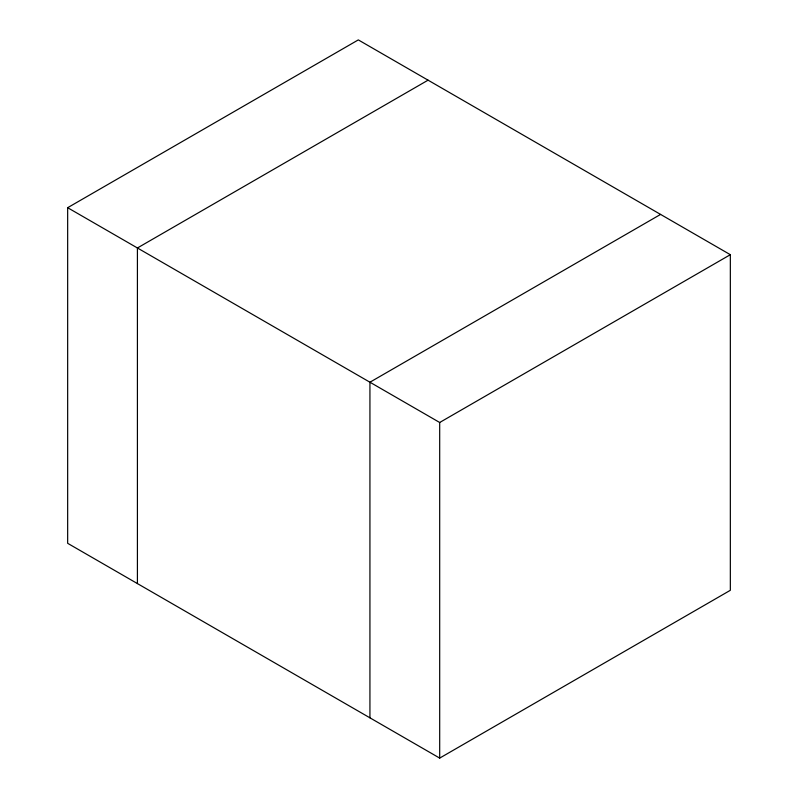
<?xml version="1.0" encoding="UTF-8"?>
<svg xmlns="http://www.w3.org/2000/svg" width="798" height="798" viewBox="0 0 798 798"><rect width="100%" height="100%" fill="white"/><g stroke="black" fill="none" stroke-linecap="round" stroke-linejoin="round"><path stroke-width="1.2" d="M67.66 207.699L358.312 39.9L730.34 254.692L730.34 590.301L439.688 758.1L67.66 543.308L67.66 207.699L439.688 422.491L730.34 254.692M428.067 80.169L137.416 247.978L137.416 583.587M660.584 214.413L369.933 382.222L369.933 717.831M439.688 422.491L439.688 758.1"/></g></svg>
